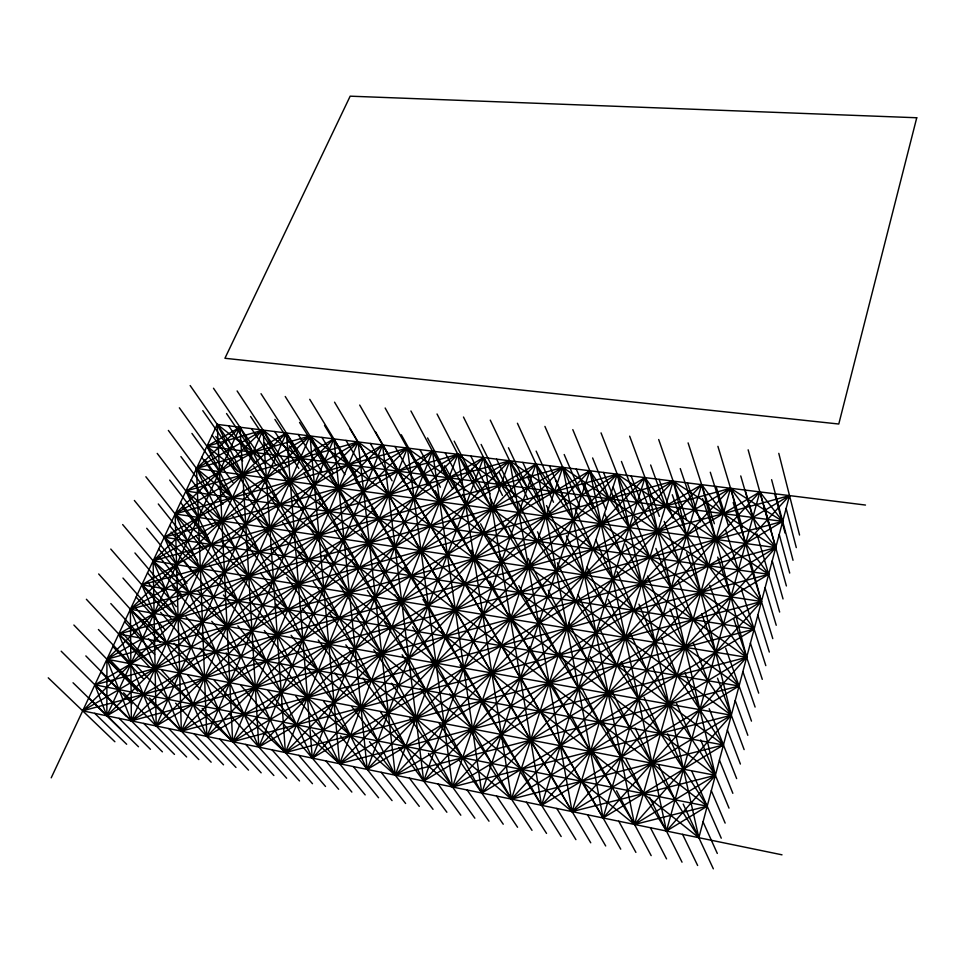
<?xml version="1.0" encoding="UTF-8"?>
<svg xmlns="http://www.w3.org/2000/svg" width="965" height="965" viewBox="0 0 965 965"><rect width="100%" height="100%" fill="white"/><g stroke="black" fill="none" stroke-linecap="round" stroke-linejoin="round"><path stroke-width="1.45" d="M106.862 715.825L106.922 659.228L333.902 438.906L541.558 805.317L739.057 685.994L589.832 470.751L156.197 725.982L118.743 634.041L432.465 451.162L666.453 831.034L707.2 806.197L483.61 457.531L94.896 684.824L106.862 715.825L536.045 464.056L723.424 744.98L603.077 817.982L382.586 444.962L141.843 584.862L206.836 736.416L645.03 477.615L754.123 629.144L481.776 793.013L286.388 432.983L185.895 491.04L312.298 758.116L759.853 491.909L782.687 521.377L367.219 769.431L206.932 446.264L239.996 427.218L423.695 781.059L768.659 574.308L701.688 484.671L258.849 747.115L164.219 537.216L333.902 438.906L367.219 769.431L645.03 477.615L715.391 775.293L666.453 831.034L589.832 470.751L312.298 758.116L286.388 432.983L153.109 560.846L156.197 725.982L432.465 451.162L481.776 793.013L759.853 491.909L775.739 547.613L541.558 805.317L483.61 457.531L206.836 736.416L196.498 468.483L239.996 427.218L258.849 747.115L536.045 464.056L603.077 817.982L746.657 657.31L701.688 484.671L423.695 781.059L382.586 444.962L106.862 715.825L239.996 427.218M666.453 831.034L759.853 491.909M51.217 777.826L217.209 424.383L707.2 806.197L634.536 824.46L730.577 488.266L782.687 521.377L82.676 710.843L358.099 441.91L731.313 715.21L634.536 824.46L196.498 468.483L263.047 430.088L715.391 775.293L634.536 824.46L407.375 448.05L175.135 513.947L181.348 731.156L768.659 574.308L617.25 474.165L130.384 609.253L131.361 720.867L775.739 547.613L730.577 488.266L106.922 659.228L131.361 720.867L562.764 467.386L761.457 601.485L572.088 811.601L185.895 491.04L358.099 441.91L572.088 811.601L715.391 775.293L509.665 460.775L153.109 560.846L232.674 741.723L761.457 601.485L730.577 488.266L285.387 752.579L130.384 609.253L310.006 435.927L723.424 744.98L511.45 799.117L175.135 513.947L263.047 430.088L452.537 786.994L731.313 715.21L673.172 481.125L118.743 634.041L232.674 741.723L673.172 481.125L775.739 547.613L395.264 775.197L153.109 560.846L358.099 441.91L395.264 775.197L739.057 685.994L407.375 448.05L130.384 609.253L181.348 731.156L617.25 474.165L746.657 657.31L511.45 799.117L310.006 435.927L196.498 468.483L339.571 763.737L746.657 657.31L457.88 454.334L164.219 537.216L452.537 786.994L761.457 601.485L673.172 481.125L395.264 775.197L217.209 424.383L865.484 505.057M603.077 817.982L701.688 484.671M782.012 854.821L82.676 710.843L509.665 460.775L754.123 629.144L285.387 752.579L263.047 430.088L206.932 446.264L698.853 837.704L789.527 495.6L339.571 763.737L141.843 584.862L562.764 467.386L731.313 715.21L572.088 811.601L673.172 481.125M541.558 805.317L645.03 477.615M511.45 799.117L617.25 474.165L698.853 837.704L457.88 454.334L106.922 659.228L181.348 731.156L457.88 454.334L511.45 799.117L789.527 495.6L94.896 684.824L131.361 720.867L407.375 448.05L452.537 786.994L730.577 488.266M481.776 793.013L589.832 470.751M452.537 786.994L562.764 467.386L634.536 824.46M423.695 781.059L536.045 464.056M395.264 775.197L509.665 460.775L572.088 811.601M367.219 769.431L483.61 457.531M562.764 467.386L285.387 752.579L175.135 513.947L310.006 435.927L339.571 763.737L457.88 454.334M312.298 758.116L432.465 451.162M285.387 752.579L407.375 448.05M258.849 747.115L382.586 444.962M217.209 424.383L232.674 741.723L358.099 441.91M206.836 736.416L333.902 438.906M181.348 731.156L310.006 435.927M156.197 725.982L286.388 432.983M131.361 720.867L263.047 430.088M339.571 763.737L617.25 474.165M232.674 741.723L509.665 460.775M206.932 446.264L782.687 521.377M196.498 468.483L775.739 547.613M185.895 491.04L768.659 574.308M175.135 513.947L761.457 601.485M164.219 537.216L754.123 629.144M153.109 560.846L746.657 657.31M141.843 584.862L739.057 685.994M130.384 609.253L731.313 715.21M118.743 634.041L723.424 744.98M106.922 659.228L715.391 775.293M94.896 684.824L707.2 806.197M48.25 677.828L114.895 741.747M94.727 713.328L126.668 744.256M88.804 697.779L120.709 728.985M73.038 682.762L138.502 746.765M119.069 718.346L150.419 749.298M98.165 687.755L162.409 751.844M61.181 651.206L126.475 716.307M143.737 723.424L174.484 754.401M85.837 655.91L118.96 689.601M100.927 671.978L132.193 703.738M123.629 692.822L186.631 756.982M168.73 728.563L198.85 759.576M73.883 625.03L137.862 691.266M149.442 697.948L211.154 762.193M110.83 660.687L143.339 694.426M112.857 646.574L143.495 678.89M194.049 733.774L223.53 764.823M98.43 629.518L130.866 663.787M136.161 665.524L168.043 699.323M175.618 703.159L235.991 767.465M86.38 599.277L149.08 666.622M123.291 634.077L155.124 668.419M219.706 739.057L248.536 770.13M161.843 670.422L193.06 704.281M202.155 708.431L261.153 772.808M124.594 621.593L154.629 654.439M110.806 603.571L142.579 638.408M245.713 744.413L273.867 775.51M148.489 638.697L179.683 673.112M98.671 573.97L160.13 642.352M187.873 675.391L218.416 709.311M135.534 607.914L166.704 642.835M229.067 713.786L286.653 778.224M174.026 643.378L204.58 677.852M272.082 749.841L299.524 780.95M136.137 597.009L165.582 630.35M214.254 680.434L244.097 714.402M122.965 578.059L154.098 613.426M160.6 612.329L191.142 647.322M256.352 719.215L312.479 783.701M110.77 549.061L170.998 618.456M199.912 648.118L229.791 682.665M147.585 582.197L178.103 617.66M298.8 755.342L325.519 786.475M241.009 685.548L270.14 719.564M186.004 616.792L215.907 651.857M147.5 572.812L176.378 606.635M134.931 552.957L165.437 588.855M284.024 724.715L338.643 789.261M226.148 652.931L255.339 687.538M172.518 586.394L202.421 621.955M122.664 524.562L181.709 594.923M211.745 621.315L240.985 656.465M268.137 690.723L296.52 724.799M325.881 760.915L351.863 792.072M159.418 556.902L189.321 592.896M158.682 548.989L187.005 583.294M146.704 528.265L176.595 564.67M197.777 590.652L227.04 626.297M252.746 657.804L281.225 692.472M312.093 730.288L365.168 794.895M134.364 500.461L192.252 571.75M295.652 695.982L323.263 730.095M237.836 625.899L266.388 661.122M184.219 560.906L213.506 596.997M353.347 766.572L378.557 797.741M223.373 594.959L251.986 630.688M171.07 532.029L200.358 568.53M279.717 662.75L307.461 697.478M169.695 525.539L197.463 560.291M340.573 735.957L392.043 800.6M158.284 503.983L187.572 540.858M209.357 564.959L238.005 601.147M264.289 630.543L292.13 665.85M323.54 701.302L350.379 735.475M145.872 476.746L202.638 548.916M381.187 772.302L405.614 803.483M195.738 535.828L224.423 572.438M249.32 599.325L277.257 635.151M180.539 502.451L207.777 537.638M307.063 667.756L334.047 702.556M182.518 507.554L211.214 544.537M234.809 569.061L262.818 605.345M169.683 480.088L198.38 517.421M369.462 741.699L419.28 806.378M291.092 635.26L318.221 670.627M220.732 539.688L248.789 576.394M351.839 706.706L377.858 740.915M157.211 453.405L212.879 526.432M275.616 603.764L302.853 639.662M409.425 778.116L433.032 809.309M207.065 511.173L235.158 548.277M191.215 479.714L221.914 520.931M260.61 573.222L287.944 609.603M334.783 672.834L360.994 707.695M398.762 747.525L446.879 812.24M318.269 640.036L344.65 675.476M246.051 543.585L273.469 580.411M180.901 456.578L209.031 494.345M231.926 514.84L259.404 552.052M168.368 430.426L222.951 504.285M380.548 712.194L405.722 746.44M302.274 608.252L328.788 644.234M218.211 486.915L245.725 524.49M438.062 784.014L460.824 815.208M286.762 577.432L313.396 613.909M204.882 459.786L232.432 497.687M362.912 677.985L388.316 712.906M201.733 457.326L227.945 493.32M271.708 547.541L298.462 584.476M191.939 433.43L219.501 471.62M345.832 644.873L371.441 680.397M179.345 407.809L232.891 482.452M257.112 518.543L283.939 555.876M329.294 612.799L355.072 648.866M428.508 753.436L474.864 818.187M242.939 490.389L269.838 528.084M212.083 435.275L237.8 471.656M229.175 463.043L256.135 501.076M313.251 581.702L339.185 618.275M409.667 717.755L433.973 752.037M215.798 436.482L242.794 474.804M467.108 789.985L489.002 821.191M391.428 683.22L415.999 718.189M297.703 551.558L323.77 588.59M202.795 410.656L229.827 449.256M373.781 649.783L398.581 685.379M282.624 522.306L308.8 559.748M267.981 493.911L294.253 531.727M190.153 385.542L242.673 460.944M356.676 617.407L381.694 653.558M253.771 466.348L280.115 504.502M340.114 586.032L365.313 622.702M458.689 759.443L503.235 824.207M228.56 425.794L253.771 462.416M239.959 439.558L266.376 478.025M439.208 723.388L462.621 757.718M324.047 555.611L349.414 592.751M226.534 413.539L252.999 452.271M213.482 388.232L264.941 463.9M420.354 688.515L444.081 723.545M308.474 526.106L333.974 563.669M293.36 497.482L318.981 535.418M402.116 654.765L426.108 690.421M496.565 796.053L517.566 827.258M251.491 428.641L276.171 465.395M278.68 469.678L304.397 507.976M384.456 622.087L408.678 658.323M264.422 442.682L290.236 481.282M250.574 416.458L276.46 455.335M237.113 390.958L287.461 466.903M367.339 590.423L391.778 627.19M350.753 559.736L375.385 596.973M334.662 529.966L359.463 567.649M489.327 765.534L532.005 830.322M274.687 431.536L298.824 468.411M469.183 729.118L491.68 763.484M319.065 501.1L344.01 539.158M449.702 693.895L472.548 728.973M303.915 473.067L328.993 511.486M289.198 445.854L314.385 484.587M430.86 659.819L453.996 695.548M274.904 419.401L300.199 458.435M526.444 802.204L546.54 833.41M412.61 626.828L436.035 663.148M261.02 393.708L310.248 469.931M394.938 594.874L418.605 631.725M377.81 563.91L401.693 601.243M298.161 434.455L321.731 471.463M361.212 533.886L385.288 571.666M345.096 504.755L369.366 542.945M329.475 476.493L353.89 515.045M299.548 422.393L324.216 461.56M314.288 449.051L338.848 487.928M285.23 396.494L333.299 472.995M520.424 771.723L561.172 836.51M499.605 734.92L521.148 769.322M479.484 699.348L501.402 734.474M441.174 631.641L463.755 668.033M460.016 664.945L482.283 700.735M422.923 599.386L445.782 636.333M321.912 437.41L344.915 474.551M388.111 537.843L411.452 575.743M405.24 568.132L428.364 605.586M355.361 479.967L379.088 518.639M556.769 808.453L575.912 839.647M371.489 508.471L395.035 546.781M324.505 425.42L348.546 464.744M339.704 452.296L363.6 491.306M309.741 399.317L356.616 476.107M345.965 440.402L368.377 477.663M551.992 777.995L590.749 842.795M470.136 636.514L491.848 672.991M489.593 670.144L510.955 705.994M509.689 704.884L530.678 740.058M530.485 740.818L551.051 775.245M365.458 455.577L388.666 494.731M381.597 483.477L404.625 522.294M398.231 512.222L421.042 550.665M415.372 541.86L437.953 579.869M433.056 572.426L455.371 609.976M451.294 603.957L473.332 641.001M334.553 402.176L380.21 479.243M349.776 428.496L373.166 467.953M587.528 814.786L605.694 845.967M370.295 443.43L392.104 480.823M391.537 458.906L414.057 498.205M375.373 431.596L398.099 471.209M359.692 405.071L404.082 482.416M480.075 608.601L501.257 645.73M461.246 576.768L482.753 614.428M443.007 545.937L464.804 584.054M425.324 516.034L447.386 554.598M408.171 487.048L430.474 525.985M540.352 710.505L560.375 745.728M519.592 675.416L540.038 711.326M499.508 641.46L520.34 678.009M584.042 784.364L620.748 849.164M561.823 746.801L581.376 781.264M394.938 446.493L416.12 484.02M401.307 434.745L423.333 474.503M385.144 408.002L428.243 485.636M435.106 490.654L456.662 529.725M417.954 462.283L439.763 501.716M471.017 550.062L492.017 588.3M452.79 519.894L474.08 558.578M618.746 821.215L635.899 852.385M489.834 581.183L510.497 618.927M419.884 449.606L440.426 487.253M509.255 613.306L529.556 650.519M529.303 646.478L549.23 683.099M550.038 680.759L569.519 716.742M571.461 716.211L590.484 751.47M410.921 410.981L452.694 488.881M593.632 752.881L612.148 787.356M616.575 790.842L651.17 855.617M427.567 437.929L448.894 477.832M444.72 465.697L465.793 505.274M462.404 494.309L483.2 533.524M480.618 523.814L501.112 562.619M499.424 554.248L519.58 592.594M445.13 452.742L465.021 490.522M518.82 585.646L538.615 623.499M538.844 618.07L558.253 655.38M437.024 413.985L477.434 492.174M559.543 651.568L578.518 688.274M650.434 827.729L666.55 858.886M580.93 686.187L599.434 722.23M454.177 441.162L474.768 481.209M471.849 469.159L492.162 508.869M490.063 498.024L510.063 537.36M603.041 722.001L621.038 757.296M470.703 455.926L489.918 493.839M625.935 759.045L643.365 793.544M508.844 527.783L528.506 566.708M528.217 558.482L547.517 596.949M649.626 797.404L682.026 862.179M548.216 590.182L567.118 628.131M463.477 417.025L502.488 495.503M481.137 444.431L500.98 484.623M568.868 622.908L587.347 660.301M590.206 656.731L608.215 693.509M499.339 472.669L518.868 512.524M518.096 501.776L537.288 541.244M496.589 459.147L515.117 497.192M612.28 691.7L629.759 727.791M537.445 531.799L556.274 570.846M682.593 834.351L697.635 865.484M557.408 562.788L575.84 601.364M635.103 727.875L652.026 763.206M490.268 420.113L527.831 498.881M578.035 594.778L596.02 632.835M658.721 765.305L675.042 799.828M508.459 447.748L527.529 488.085M599.325 627.817L616.84 665.295M527.192 476.228L545.925 516.215M683.196 804.086L713.34 868.826M522.813 462.416L540.629 500.582M546.516 505.588L564.875 545.189M621.339 661.978L638.335 698.817M566.443 535.877L584.404 575.044M517.421 423.249L553.5 502.295M587.022 567.155L604.548 605.839M644.101 697.297L660.53 733.436M536.13 451.101L554.417 491.595M703.039 821.878L717.309 853.434M667.647 733.834L683.473 769.214M549.362 465.721L566.455 504.019M555.43 479.822L573.331 519.966M608.276 599.446L625.32 637.588M692.026 771.674L721.253 838.199M630.229 632.799L646.755 670.361M575.321 509.448L592.824 549.182M544.923 426.409L579.482 505.756M595.851 540.014L612.92 579.302M652.919 667.298L668.89 704.209M564.187 454.515L581.654 495.154M617.057 571.569L633.643 610.375M576.262 469.062L592.594 507.494M711.314 790.673L725.149 823.097M584.042 483.477L601.111 523.754M676.393 702.966L691.748 739.166M638.951 604.174L655.018 642.413M604.536 513.368L621.158 553.235M572.8 429.618L605.791 509.255M700.687 739.89L729.009 808.127M661.58 637.853L677.08 675.5M625.682 544.212L641.822 583.62M592.619 457.965L609.253 498.748M603.499 472.452L619.072 511.016M719.432 760.07L732.845 793.302M647.515 576.057L663.136 614.97M684.981 672.689L699.878 709.673M613.065 487.18L629.252 527.602M601.038 432.875L632.425 512.801M634.15 517.337L649.867 557.336M670.072 608.975L685.138 647.31M709.191 708.732L736.645 778.598M655.923 548.47L671.121 587.999M621.436 461.451L637.202 502.403M727.393 730.023L740.396 764.039M693.401 642.992L707.852 680.711M631.098 475.89L645.875 514.586M642.473 490.932L657.768 531.498M678.419 580.616L693.051 619.626M717.514 678.166L744.124 749.6M629.663 436.18L659.397 516.384M664.185 521.365L678.962 561.485M701.651 613.837L715.68 652.28M650.651 464.997L665.536 506.094M735.209 700.542L747.827 735.294M686.598 552.776L700.819 592.426M659.059 479.364L673.015 518.193M672.291 494.743L686.658 535.442M725.692 648.191L751.482 721.12M709.758 585.236L723.376 624.355M658.685 439.521L686.718 520.026M742.881 671.592L755.113 707.068M694.643 525.442L708.455 565.707M680.265 468.592L694.233 509.846M733.702 618.782L758.707 693.135M687.382 482.886L700.506 521.86M717.719 557.155L730.927 596.925M750.408 643.16L762.278 679.324M702.532 498.603L715.958 539.447M688.093 442.899L714.377 523.706M741.566 589.917L765.812 665.633M725.535 529.592L738.346 569.977M716.078 486.469L728.346 525.563M710.288 472.235L723.328 513.633M757.815 615.248L769.31 652.063M749.286 561.594L772.784 638.613M733.207 502.524L745.643 543.5M717.912 446.337L742.399 527.433M765.076 587.83L776.234 625.272M745.161 490.087L756.548 529.315M740.746 475.938L752.809 517.481M756.874 533.79L779.648 612.051M772.217 560.906L783.037 598.939M764.316 506.492L786.391 585.948M748.14 449.823L770.782 531.208M779.225 534.441L789.72 573.053M771.614 479.677L793.025 560.279M774.642 493.754L785.112 533.114M786.125 508.434L796.294 547.601M778.791 453.357L799.539 535.032M916.75 117.754L838.778 424.021L224.929 358.28L350.174 96.174L916.75 117.754"/></g></svg>
